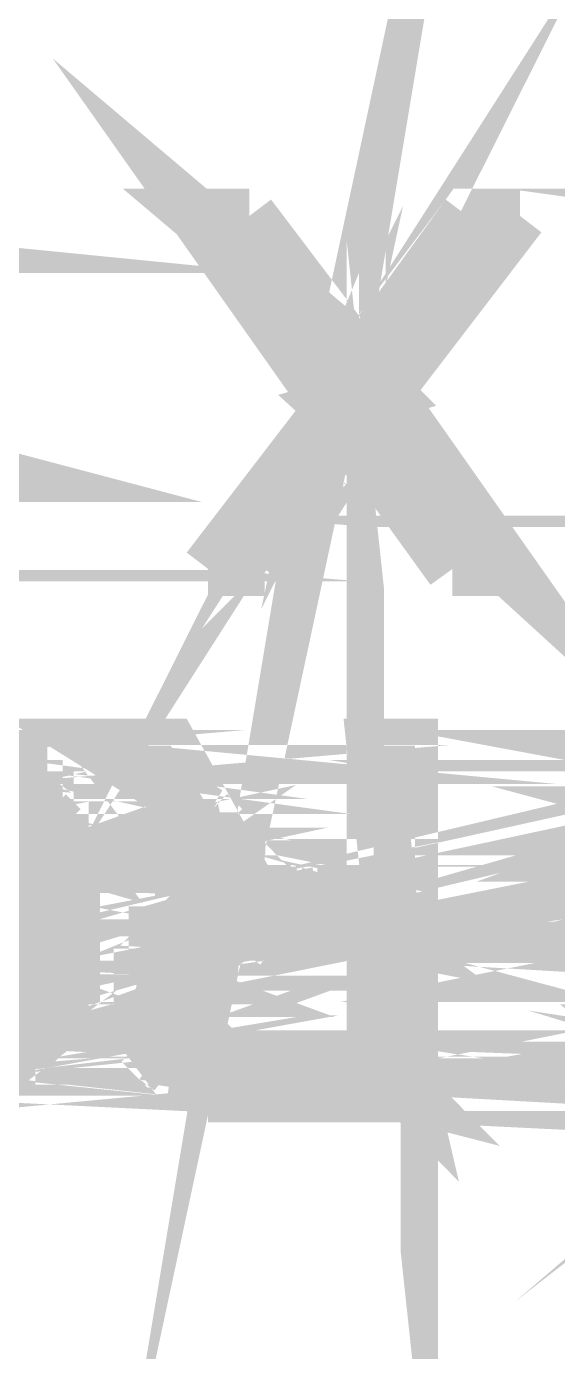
# Model space of a CAD drawing. Header units: inches. Extents: x -524 to 1067, y -71 to 1110.
# Drawn here: x 517.52 to 526.62, y 156.82 to 179.52 of the extents above; entities that cross this region are included whole.
import ezdxf

# ---------------------------------------------------------------- set-up
doc = ezdxf.new("R2010")
doc.units = ezdxf.units.IN
doc.header["$MEASUREMENT"] = 0
doc.layers.add('H', color=7, linetype='Continuous')
doc.layers.add('P', color=7, linetype='Continuous')

msp = doc.modelspace()

# ---------------------------------------------------------------- hatches: boundary and pattern name
at = {"layer": 'H', "linetype": 'Continuous'}
for points in [[(523.0174839812212, 174.1514326955577), (523.0174839812212, 173.892294205516), (522.7583454911794, 172.990784247202), (520.4406984323559, 176.2099412643395), (521.4079054726526, 176.2099412643395), (523.0174839812212, 174.1514326955577)], [(523.7255525314761, 173.1842256552613), (523.2109253892806, 173.6988527974566), (523.2109253892806, 173.6988527974566), (523.4700638793222, 174.0200385315929), (523.4700638793222, 174.1514326955577), (525.0759925500031, 176.2099412643395), (526.0431995902995, 176.2099412643395), (523.2109253892806, 173.6988527974566), (523.2109253892806, 173.6988527974566), (526.0431995902995, 176.2099412643395), (523.7255525314761, 173.1842256552613), (523.7255525314761, 173.1842256552613)], [(523.2109253892806, 173.6988527974566), (523.4700638793222, 173.892294205516), (523.4700638793222, 174.0200385315929), (523.2109253892806, 173.6988527974566)], [(522.7583454911794, 172.990784247202), (523.0174839812212, 173.892294205516), (523.2109253892806, 173.892294205516), (523.2109253892806, 173.6988527974566), (522.7583454911794, 172.990784247202)], [(522.7583454911794, 172.990784247202), (523.2109253892806, 173.6988527974566), (523.7255525314761, 173.1842256552613), (525.7877109381457, 170.158510046183), (522.7583454911794, 172.990784247202)], [(522.7583454911794, 171.8337856367342), (521.6013468807118, 170.158510046183), (520.6998369223975, 170.158510046183), (522.7583454911794, 172.990784247202), (523.2109253892806, 172.4761571050065), (523.0174839812212, 172.1549713708703), (523.2109253892806, 172.4761571050065), (522.7583454911794, 172.0235772069055), (522.7583454911794, 172.0235772069055), (523.0174839812212, 172.2827156969472), (522.9517868992389, 172.0235772069055), (522.7583454911794, 172.0235772069055), (522.7583454911794, 172.0235772069055), (522.7583454911794, 171.8337856367342)], [(525.7877109381457, 170.158510046183), (523.2109253892806, 172.4761571050065), (522.7583454911794, 172.990784247202), (525.7877109381457, 170.158510046183)], [(525.7877109381457, 170.158510046183), (523.4700638793222, 172.2827156969472), (523.2109253892806, 172.2827156969472), (523.2109253892806, 172.4761571050065), (525.7877109381457, 170.158510046183)], [(525.7877109381457, 170.158510046183), (523.4700638793222, 172.0235772069055), (523.4700638793222, 172.2827156969472), (525.7877109381457, 170.158510046183)], [(524.8862009798318, 170.158510046183), (523.7255525314761, 171.8337856367342), (523.4700638793222, 172.0235772069055), (525.7877109381457, 170.158510046183), (524.8862009798318, 170.158510046183)], [(520.6998369223975, 166.0378430707313), (520.893278330457, 165.7823544185776), (519.991768372143, 165.5232159285359), (518.834769761675, 167.1984915190871), (519.991768372143, 167.1984915190871), (520.6998369223975, 166.0378430707313)], [(524.1781324295769, 161.1470603009306), (523.4700638793222, 163.9136374199671), (523.4700638793222, 167.1984915190871), (524.1781324295769, 161.1470603009306)], [(524.1781324295769, 161.1470603009306), (523.4700638793222, 167.1984915190871), (524.1781324295769, 167.1984915190871), (524.1781324295769, 161.1470603009306)], [(516.9660527630647, 166.0378430707313), (516.5791699469462, 166.4247258868499), (516.2579842128098, 166.4904229688324), (516.5171227028516, 166.4904229688324), (517.6741213133196, 166.2312844787906), (517.9332598033611, 166.2312844787906), (517.9332598033611, 166.0378430707313), (516.9660527630647, 166.0378430707313)], [(517.6741213133196, 166.2312844787906), (516.2579842128098, 166.4904229688324), (517.6741213133196, 166.4904229688324), (517.6741213133196, 166.2312844787906)], [(517.2251912531062, 165.7823544185776), (516.9660527630647, 166.0378430707313), (517.9332598033611, 166.0378430707313), (517.2251912531062, 165.7823544185776)], [(517.2251912531062, 165.7823544185776), (517.9332598033611, 166.0378430707313), (518.1230513735325, 165.7823544185776), (517.2251912531062, 165.7823544185776)], [(518.382189863574, 165.3297745204766), (517.4149828232776, 165.5232159285359), (517.2251912531062, 165.5232159285359), (517.2251912531062, 165.7823544185776), (518.1230513735325, 165.7823544185776), (518.1230513735325, 165.5232159285359), (518.382189863574, 165.3297745204766)], [(519.991768372143, 165.5232159285359), (520.893278330457, 165.7823544185776), (520.893278330457, 165.5232159285359), (519.991768372143, 165.5232159285359)], [(517.4149828232776, 165.0706360304349), (517.4149828232776, 165.5232159285359), (518.382189863574, 165.3297745204766), (518.382189863574, 164.8808444602635), (517.6741213133196, 164.6217059702219), (517.6741213133196, 164.8808444602635), (517.4149828232776, 165.0706360304349)], [(519.991768372143, 165.3297745204766), (519.991768372143, 165.5232159285359), (521.1524168204987, 165.5232159285359), (521.1524168204987, 165.3297745204766), (520.2509068621848, 165.0706360304349), (520.2509068621848, 165.3297745204766), (519.991768372143, 165.3297745204766)], [(521.4079054726526, 164.8808444602635), (520.2509068621848, 165.0706360304349), (521.1524168204987, 165.3297745204766), (521.4079054726526, 165.0706360304349), (521.4079054726526, 164.8808444602635)], [(520.6998369223975, 164.6217059702219), (520.6998369223975, 164.8808444602635), (520.4406984323559, 164.8808444602635), (520.4406984323559, 165.0085887863405), (520.2509068621848, 165.0706360304349), (520.4406984323559, 165.0706360304349), (521.4079054726526, 164.8808444602635), (521.6013468807118, 164.8808444602635), (521.6013468807118, 164.6217059702219), (520.6998369223975, 164.6217059702219)], [(517.6741213133196, 163.4647073597541), (517.6741213133196, 164.6217059702219), (518.382189863574, 164.8808444602635), (518.382189863574, 163.012127461653), (518.1230513735325, 163.012127461653), (518.1230513735325, 162.56319740144), (517.9332598033611, 162.3040589113983), (517.2251912531062, 162.56319740144), (517.2251912531062, 162.7529889716114), (517.4149828232776, 162.7529889716114), (517.4149828232776, 163.4647073597541), (517.6741213133196, 163.4647073597541)], [(521.1524168204987, 164.3625674801801), (520.893278330457, 164.6217059702219), (522.0502769409247, 164.6217059702219), (521.1524168204987, 164.3625674801801)], [(521.1524168204987, 164.3625674801801), (522.0502769409247, 164.6217059702219), (522.5685539210083, 164.6217059702219), (521.1524168204987, 164.3625674801801)], [(523.4700638793222, 163.9136374199671), (521.1524168204987, 164.3625674801801), (522.5685539210083, 164.6217059702219), (523.4700638793222, 163.9136374199671)], [(523.4700638793222, 163.9136374199671), (522.5685539210083, 164.6217059702219), (523.4700638793222, 164.6217059702219), (523.4700638793222, 163.9136374199671)], [(519.991768372143, 163.9136374199671), (519.991768372143, 164.1727759100088), (520.2509068621848, 164.1727759100088), (523.4700638793222, 163.9136374199671), (519.991768372143, 163.9136374199671)], [(523.4700638793222, 163.9136374199671), (520.2509068621848, 164.1727759100088), (520.4406984323559, 164.3625674801801), (523.4700638793222, 163.9136374199671)], [(523.4700638793222, 163.9136374199671), (520.4406984323559, 164.3625674801801), (520.893278330457, 164.3625674801801), (523.4700638793222, 163.9136374199671)], [(523.4700638793222, 163.9136374199671), (520.893278330457, 164.3625674801801), (521.1524168204987, 164.3625674801801), (523.4700638793222, 163.9136374199671)], [(519.5428383119299, 163.2712659516948), (519.5428383119299, 163.7201960119078), (520.6998369223975, 163.7201960119078), (520.6998369223975, 163.4647073597541), (520.4406984323559, 163.4647073597541), (519.5428383119299, 163.2712659516948)], [(519.7326298821013, 163.7201960119078), (521.3422083906701, 163.9136374199671), (521.6013468807118, 163.9136374199671), (521.3422083906701, 163.9136374199671), (521.1524168204987, 163.7201960119078), (519.7326298821013, 163.7201960119078)], [(519.7326298821013, 163.7201960119078), (519.7326298821013, 163.9136374199671), (521.6013468807118, 163.9136374199671), (519.7326298821013, 163.7201960119078)], [(524.1781324295769, 161.1470603009306), (523.4700638793222, 161.8551288511853), (523.4700638793222, 163.9136374199671), (524.1781324295769, 161.1470603009306)], [(519.5428383119299, 162.3040589113983), (519.5428383119299, 163.2712659516948), (520.4406984323559, 163.4647073597541), (520.2509068621848, 163.2712659516948), (520.2509068621848, 162.56319740144), (519.5428383119299, 162.3040589113983)], [(516.7726113550054, 162.110617503339), (517.2251912531062, 162.56319740144), (517.9332598033611, 162.3040589113983), (517.6741213133196, 162.110617503339), (516.7726113550054, 162.110617503339)], [(519.5428383119299, 162.3040589113983), (520.2509068621848, 162.56319740144), (520.4406984323559, 162.3040589113983), (519.5428383119299, 162.3040589113983)], [(516.2579842128098, 161.8551288511853), (517.6741213133196, 162.110617503339), (517.6741213133196, 161.8551288511853), (516.2579842128098, 161.8551288511853)], [(516.2579842128098, 161.8551288511853), (516.5171227028516, 162.110617503339), (517.6741213133196, 162.110617503339), (516.2579842128098, 161.8551288511853)], [(519.7326298821013, 161.8551288511853), (519.5428383119299, 162.110617503339), (519.5428383119299, 162.3040589113983), (520.4406984323559, 162.3040589113983), (520.4406984323559, 162.110617503339), (520.6998369223975, 162.110617503339), (519.7326298821013, 161.8551288511853)], [(519.7326298821013, 161.8551288511853), (520.6998369223975, 162.110617503339), (520.893278330457, 161.8551288511853), (519.7326298821013, 161.8551288511853)], [(524.1781324295769, 161.1470603009306), (519.991768372143, 161.5959903611436), (519.7326298821013, 161.8551288511853), (521.6013468807118, 161.8551288511853), (524.1781324295769, 161.1470603009306)], [(524.1781324295769, 161.1470603009306), (521.6013468807118, 161.8551288511853), (523.4700638793222, 161.8551288511853), (524.1781324295769, 161.1470603009306)], [(524.1781324295769, 161.1470603009306), (520.2509068621848, 161.4025489530843), (519.991768372143, 161.5959903611436), (524.1781324295769, 161.1470603009306)], [(524.1781324295769, 161.1470603009306), (520.2509068621848, 161.4025489530843), (520.4406984323559, 161.4025489530843), (524.1781324295769, 161.1470603009306)], [(520.6998369223975, 161.1470603009306), (520.6998369223975, 161.3368518711018), (520.4406984323559, 161.4025489530843), (520.6998369223975, 161.4025489530843), (524.1781324295769, 161.1470603009306), (520.6998369223975, 161.1470603009306)]]:
    msp.add_hatch(color=256, dxfattribs=at).paths.add_polyline_path(points)

# ---------------------------------------------------------------- linework, layer by layer
at = {"layer": 'P', "const_width": 0.927058823529412}
for points in [[(522.9517868992389, 173.892294205516), (522.7583454911794, 172.990784247202), (522.9517868992389, 174.1514326955577)], [(542.4601704101235, 171.1257170864794), (541.2995219617676, 170.2242071281653), (542.6536118181828, 171.3812057386332)], [(523.2109253892806, 173.6988527974567), (522.7583454911794, 172.990784247202), (523.2109253892806, 173.892294205516), (523.2109253892806, 173.6988527974567)], [(503.5091004703365, 175.5675697960671), (504.4106104286507, 175.3084313060255), (503.2536118181827, 175.5675697960671), (503.5091004703365, 175.5675697960671)], [(522.7583454911794, 172.990784247202), (522.9517868992389, 174.1514326955577), (520.4406984323559, 176.2756383463219), (522.7583454911794, 172.990784247202)], [(502.8010319200816, 172.7973428391427), (501.6440333096141, 172.990784247202), (503.0601704101234, 172.7973428391427)], [(510.0131115865941, 176.2756383463219), (511.8818285852046, 176.0164998562802), (510.0131115865941, 176.0164998562802), (510.0131115865941, 176.2756383463219)], [(522.9517868992389, 174.1514326955577), (520.4406984323559, 176.2756383463219), (521.3422083906701, 176.2756383463219)], [(521.3422083906701, 176.2756383463219), (522.9517868992389, 174.1514326955577)], [(525.977502508317, 176.2756383463219), (523.2109253892806, 173.6988527974567), (523.6598554494935, 173.2499227372436)], [(525.977502508317, 176.2756383463219), (523.2109253892806, 173.6988527974567)], [(523.2109253892806, 173.6988527974567), (525.0759925500031, 176.2756383463219), (525.977502508317, 176.2756383463219)], [(523.2109253892806, 173.6988527974567), (525.0759925500031, 176.2756383463219)], [(525.0759925500031, 176.2756383463219), (523.4700638793222, 173.892294205516), (523.2109253892806, 173.6988527974567)], [(525.0759925500031, 176.2756383463219), (523.4700638793222, 173.892294205516)], [(523.4700638793222, 173.892294205516), (523.4700638793222, 174.1514326955577), (525.0759925500031, 176.2756383463219)], [(523.6598554494935, 173.2499227372436), (525.977502508317, 176.2756383463219)], [(534.3465807852972, 176.2756383463219), (532.4815136245747, 176.2756383463219), (534.3465807852972, 176.0164998562802), (534.3465807852972, 176.2756383463219)], [(509.7539730965523, 176.0164998562802), (512.3307586454177, 175.7610112041265), (509.5641815263812, 175.7610112041265)], [(521.6013468807118, 170.2242071281653), (522.7583454911794, 172.990784247202), (520.6341398404152, 170.2242071281653)], [(522.7583454911794, 171.8337856367342), (523.2109253892806, 172.5418541869889), (522.7583454911794, 172.089274288888), (522.7583454911794, 171.8337856367342)], [(523.4700638793222, 164.6874030522042), (523.4700638793222, 167.1984915190871), (524.1124353475946, 161.2091075450251)], [(540.5914534115132, 167.1984915190871), (543.1682389603784, 166.4904229688324), (540.8505919015549, 167.1984915190871), (540.5914534115132, 167.1984915190871)], [(521.6013468807118, 170.2242071281653), (522.7583454911794, 172.990784247202), (522.7583454911794, 171.8337856367342)], [(522.9517868992389, 174.1514326955577), (522.9517868992389, 173.892294205516)], [(523.4700638793222, 173.892294205516), (523.4700638793222, 174.1514326955577), (523.4700638793222, 173.892294205516)], [(523.4700638793222, 174.1514326955577), (523.4700638793222, 174.1514326955577), (523.4700638793222, 174.1514326955577)], [(523.2109253892806, 173.6988527974567), (523.6598554494935, 173.2499227372436), (522.7583454911794, 172.990784247202), (523.2109253892806, 173.6988527974567)], [(522.7583454911794, 172.990784247202), (523.2109253892806, 173.892294205516), (522.9517868992389, 173.892294205516), (522.7583454911794, 172.990784247202)], [(523.6598554494935, 173.2499227372436), (522.7583454911794, 172.990784247202), (525.7877109381457, 170.2242071281653), (523.6598554494935, 173.2499227372436)], [(522.7583454911794, 172.990784247202), (523.2109253892806, 172.5418541869889)], [(525.7877109381457, 170.2242071281653), (522.7583454911794, 172.990784247202)], [(522.7583454911794, 172.990784247202), (522.7583454911794, 171.8337856367342)], [(522.7583454911794, 171.8337856367342), (523.2109253892806, 172.5418541869889), (522.7583454911794, 172.990784247202)], [(522.7583454911794, 172.089274288888), (522.9517868992389, 172.2827156969472), (522.9517868992389, 172.089274288888)], [(523.2109253892806, 172.5418541869889), (522.7583454911794, 172.089274288888)], [(522.9517868992389, 172.2827156969472), (523.2109253892806, 172.5418541869889)], [(525.7877109381457, 170.2242071281653), (523.2109253892806, 172.2827156969472), (523.2109253892806, 172.5418541869889)], [(523.2109253892806, 172.5418541869889), (525.7877109381457, 170.2242071281653)], [(523.2109253892806, 172.5418541869889), (525.7877109381457, 170.2242071281653)], [(523.2109253892806, 172.5418541869889), (525.7877109381457, 170.2242071281653), (523.2109253892806, 172.5418541869889)], [(523.2109253892806, 172.5418541869889), (523.2109253892806, 172.5418541869889)], [(515.805404314709, 171.8337856367342), (516.9660527630647, 171.8337856367342), (515.9988457227682, 172.089274288888), (515.805404314709, 171.8337856367342)], [(522.7583454911794, 172.089274288888), (522.9517868992389, 172.2827156969472)], [(522.9517868992389, 172.089274288888), (522.7583454911794, 172.089274288888)], [(522.9517868992389, 172.2827156969472), (522.9517868992389, 172.2827156969472), (522.9517868992389, 172.2827156969472)], [(525.7877109381457, 170.2242071281653), (523.2109253892806, 172.2827156969472)], [(523.2109253892806, 172.2827156969472), (523.4700638793222, 172.2827156969472)], [(523.4700638793222, 172.2827156969472), (525.7877109381457, 170.2242071281653), (523.4700638793222, 172.2827156969472)], [(523.4700638793222, 172.2827156969472), (525.7877109381457, 170.2242071281653)], [(523.4700638793222, 172.089274288888), (523.6598554494935, 171.8337856367342)], [(525.7877109381457, 170.2242071281653), (523.4700638793222, 172.089274288888)], [(523.4700638793222, 172.089274288888), (525.7877109381457, 170.2242071281653), (523.4700638793222, 172.089274288888), (523.4700638793222, 172.089274288888)], [(522.7583454911794, 171.8337856367342), (521.6013468807118, 170.2242071281653)], [(523.6598554494935, 171.8337856367342), (525.7877109381457, 170.2242071281653)], [(523.6598554494935, 171.8337856367342), (525.7877109381457, 170.2242071281653)], [(524.8205038978492, 170.2242071281653), (523.6598554494935, 171.8337856367342)], [(512.3307586454177, 170.6731371883785), (509.7539730965523, 170.6731371883785), (512.071620155376, 170.4796957803192), (512.3307586454177, 170.6731371883785)], [(509.7539730965523, 170.6731371883785), (512.071620155376, 170.4796957803192), (510.0131115865941, 170.4796957803192), (509.7539730965523, 170.6731371883785)], [(534.7991606833982, 170.6731371883785), (532.222375134533, 170.6731371883785), (534.5400221933564, 170.4796957803192), (534.7991606833982, 170.6731371883785)], [(532.222375134533, 170.6731371883785), (534.5400221933564, 170.4796957803192), (532.4815136245747, 170.4796957803192), (532.222375134533, 170.6731371883785)], [(520.6341398404152, 170.2242071281653), (521.6013468807118, 170.2242071281653)], [(525.7877109381457, 170.2242071281653), (524.8205038978492, 170.2242071281653)], [(508.1443945879837, 167.1984915190871), (510.2065529946533, 167.0050501110279), (507.8889059358298, 167.0050501110279), (508.1443945879837, 167.1984915190871)], [(514.6484057042412, 167.1984915190871), (516.7069142730231, 167.0050501110279), (514.3892672141997, 167.0050501110279), (514.6484057042412, 167.1984915190871)], [(514.6484057042412, 167.1984915190871), (516.7069142730231, 167.0050501110279), (516.451425620869, 167.1984915190871)], [(520.6341398404152, 166.0378430707314), (518.7690726796927, 167.1984915190871), (519.991768372143, 167.1984915190871), (520.6341398404152, 166.0378430707314)], [(520.6341398404152, 166.0378430707314), (518.7690726796927, 167.1984915190871)], [(518.7690726796927, 167.1984915190871), (519.991768372143, 165.5889130105183)], [(524.1124353475946, 161.2091075450251), (523.4700638793222, 167.1984915190871), (524.1124353475946, 167.1984915190871), (524.1124353475946, 161.2091075450251)], [(507.6954645277704, 167.0050501110279), (510.4620416468072, 167.0050501110279), (507.6954645277704, 167.0050501110279), (510.4620416468072, 167.0050501110279), (507.4363260377288, 166.7459116209862), (507.6954645277704, 167.0050501110279)], [(516.9660527630647, 167.0050501110279), (513.9403371539863, 166.7459116209862), (517.1594941711239, 166.7459116209862)], [(517.1594941711239, 166.7459116209862), (516.9660527630647, 167.0050501110279)], [(531.7734450743199, 166.4904229688324), (529.0032181173954, 167.0050501110279), (529.2623566074369, 167.0050501110279)], [(517.4149828232776, 166.7459116209862), (515.5499156625553, 166.7459116209862), (517.4149828232776, 166.4904229688324), (517.4149828232776, 166.7459116209862)], [(513.6811986639445, 166.7459116209862), (517.4149828232776, 166.7459116209862)], [(517.1594941711239, 166.7459116209862), (513.6811986639445, 166.7459116209862)], [(513.6811986639445, 166.7459116209862), (517.1594941711239, 166.7459116209862)], [(517.4149828232776, 166.7459116209862), (513.6811986639445, 166.7459116209862)], [(513.6811986639445, 166.7459116209862), (513.6811986639445, 166.7459116209862), (517.4149828232776, 166.7459116209862)], [(517.1594941711239, 166.7459116209862), (513.6811986639445, 166.7459116209862)], [(513.9403371539863, 166.7459116209862), (517.1594941711239, 166.7459116209862)], [(515.5499156625553, 166.7459116209862), (515.805404314709, 166.4904229688324), (517.4149828232776, 166.4904229688324)], [(517.4149828232776, 166.4904229688324), (515.5499156625553, 166.7459116209862)], [(517.4149828232776, 166.7459116209862), (515.5499156625553, 166.7459116209862)], [(517.6741213133196, 166.4904229688324), (516.2579842128098, 166.4904229688324), (517.6741213133196, 166.2969815607731), (517.6741213133196, 166.4904229688324)], [(513.4877572558853, 166.4904229688324), (514.3892672141997, 166.2969815607731), (513.2322686037317, 166.2969815607731), (513.4877572558853, 166.4904229688324)], [(515.805404314709, 166.4904229688324), (517.4149828232776, 166.4904229688324)], [(517.4149828232776, 166.4904229688324), (515.805404314709, 166.4904229688324)], [(515.805404314709, 166.4904229688324), (517.4149828232776, 166.4904229688324)], [(517.4149828232776, 166.4904229688324), (515.9988457227682, 166.4904229688324), (515.805404314709, 166.4904229688324)], [(515.9988457227682, 166.4904229688324), (517.6741213133196, 166.4904229688324)], [(517.6741213133196, 166.4904229688324), (515.9988457227682, 166.4904229688324)], [(517.4149828232776, 166.4904229688324), (515.9988457227682, 166.4904229688324)], [(515.9988457227682, 166.4904229688324), (517.6741213133196, 166.4904229688324)], [(517.6741213133196, 166.2969815607731), (516.451425620869, 166.4904229688324), (516.2579842128098, 166.4904229688324)], [(516.2579842128098, 166.4904229688324), (517.6741213133196, 166.2969815607731)], [(516.2579842128098, 166.4904229688324), (517.6741213133196, 166.4904229688324)], [(517.6741213133196, 166.4904229688324), (516.2579842128098, 166.4904229688324)], [(517.6741213133196, 166.2969815607731), (516.451425620869, 166.4904229688324)], [(517.6741213133196, 166.4904229688324), (517.4149828232776, 166.4904229688324)], [(529.7112866676503, 166.4904229688324), (528.2951495671405, 166.4904229688324), (529.4557980154962, 166.2969815607731)], [(528.2951495671405, 166.4904229688324), (529.4557980154962, 166.2969815607731), (528.0396609149868, 166.2969815607731)], [(513.2322686037317, 166.2969815607731), (514.3892672141997, 166.2969815607731), (513.2322686037317, 166.0378430707314)], [(516.9660527630647, 166.0378430707314), (517.8675627213788, 166.0378430707314), (516.7069142730231, 166.2969815607731)], [(517.8675627213788, 166.0378430707314), (516.7069142730231, 166.2969815607731)], [(516.7069142730231, 166.2969815607731), (517.8675627213788, 166.2969815607731), (517.8675627213788, 166.0378430707314)], [(516.7069142730231, 166.2969815607731), (517.8675627213788, 166.2969815607731)], [(517.8675627213788, 166.2969815607731), (516.7069142730231, 166.2969815607731)], [(517.8675627213788, 166.2969815607731), (516.7069142730231, 166.2969815607731), (517.6741213133196, 166.2969815607731), (517.8675627213788, 166.2969815607731)], [(516.7069142730231, 166.2969815607731), (517.6741213133196, 166.2969815607731)], [(528.0396609149868, 166.2969815607731), (529.0032181173954, 166.0378430707314), (528.0396609149868, 166.0378430707314), (528.0396609149868, 166.2969815607731)], [(518.1230513735325, 165.7823544185776), (517.1594941711239, 165.7823544185776), (517.8675627213788, 166.0378430707314)], [(516.9660527630647, 166.0378430707314), (517.8675627213788, 166.0378430707314)], [(517.8675627213788, 166.0378430707314), (516.9660527630647, 166.0378430707314)], [(516.9660527630647, 166.0378430707314), (517.8675627213788, 166.0378430707314)], [(517.1594941711239, 165.7823544185776), (516.9660527630647, 166.0378430707314)], [(516.9660527630647, 166.0378430707314), (517.8675627213788, 166.0378430707314)], [(517.8675627213788, 166.0378430707314), (516.9660527630647, 166.0378430707314)], [(516.9660527630647, 166.0378430707314), (517.8675627213788, 166.0378430707314)], [(517.8675627213788, 166.0378430707314), (517.8675627213788, 166.0378430707314), (516.9660527630647, 166.0378430707314)], [(517.8675627213788, 166.0378430707314), (517.1594941711239, 165.7823544185776)], [(517.8675627213788, 166.0378430707314), (518.1230513735325, 165.7823544185776)], [(520.893278330457, 165.7823544185776), (519.991768372143, 165.5889130105183), (520.6341398404152, 166.0378430707314)], [(519.991768372143, 165.5889130105183), (520.6341398404152, 166.0378430707314)], [(520.6341398404152, 166.0378430707314), (520.893278330457, 165.7823544185776)], [(529.0032181173954, 166.0378430707314), (527.8462195069276, 165.7823544185776), (528.7477294652417, 165.7823544185776), (529.0032181173954, 166.0378430707314)], [(512.9731301136899, 165.7823544185776), (513.9403371539863, 165.7823544185776), (512.9731301136899, 165.7823544185776), (513.9403371539863, 165.7823544185776), (512.9731301136899, 165.5889130105183), (512.9731301136899, 165.7823544185776)], [(518.1230513735325, 165.7823544185776), (517.1594941711239, 165.7823544185776), (518.1230513735325, 165.7823544185776), (517.1594941711239, 165.7823544185776), (518.1230513735325, 165.5889130105183), (518.1230513735325, 165.7823544185776)], [(517.1594941711239, 165.7823544185776), (518.1230513735325, 165.5889130105183), (517.1594941711239, 165.5889130105183), (517.1594941711239, 165.7823544185776)], [(518.1230513735325, 165.7823544185776), (517.1594941711239, 165.7823544185776), (517.1594941711239, 165.7823544185776), (518.1230513735325, 165.7823544185776)], [(520.893278330457, 165.7823544185776), (519.991768372143, 165.5889130105183), (520.893278330457, 165.7823544185776)], [(528.7477294652417, 165.7823544185776), (527.8462195069276, 165.5889130105183), (528.5542880571822, 165.5889130105183), (528.7477294652417, 165.7823544185776)], [(518.1230513735325, 165.5889130105183), (517.1594941711239, 165.5889130105183)], [(517.1594941711239, 165.5889130105183), (518.1230513735325, 165.5889130105183)], [(517.1594941711239, 165.5889130105183), (518.1230513735325, 165.5889130105183), (517.4149828232776, 165.5889130105183), (517.1594941711239, 165.5889130105183)], [(517.4149828232776, 165.5889130105183), (518.3164927815917, 165.3297745204766), (518.1230513735325, 165.5889130105183)], [(517.4149828232776, 165.5889130105183), (518.3164927815917, 165.3297745204766), (517.4149828232776, 165.5889130105183)], [(518.1230513735325, 165.5889130105183), (517.4149828232776, 165.5889130105183)], [(518.1230513735325, 165.5889130105183), (518.1230513735325, 165.5889130105183)], [(519.991768372143, 165.5889130105183), (521.1524168204987, 165.5889130105183)], [(521.1524168204987, 165.5889130105183), (519.991768372143, 165.5889130105183)], [(519.991768372143, 165.5889130105183), (521.1524168204987, 165.5889130105183)], [(521.1524168204987, 165.5889130105183), (519.991768372143, 165.3297745204766), (519.991768372143, 165.5889130105183)], [(521.1524168204987, 165.5889130105183), (519.991768372143, 165.3297745204766)], [(520.893278330457, 165.5889130105183), (519.991768372143, 165.5889130105183)], [(519.991768372143, 165.5889130105183), (521.1524168204987, 165.5889130105183), (520.893278330457, 165.5889130105183)], [(521.1524168204987, 165.3297745204766), (521.1524168204987, 165.5889130105183)], [(528.5542880571822, 165.5889130105183), (527.8462195069276, 165.3297745204766), (528.5542880571822, 165.3297745204766), (528.5542880571822, 165.5889130105183)], [(528.5542880571822, 165.3297745204766), (527.587081016886, 165.1363331124174), (527.8462195069276, 165.3297745204766)], [(527.8462195069276, 165.5889130105183), (528.5542880571822, 165.5889130105183), (527.8462195069276, 165.3297745204766)], [(512.7796887056306, 165.3297745204766), (513.6811986639445, 165.1363331124174), (512.7796887056306, 165.1363331124174), (512.7796887056306, 165.3297745204766)], [(517.4149828232776, 165.3297745204766), (518.3164927815917, 165.3297745204766), (517.4149828232776, 165.1363331124174), (517.4149828232776, 165.3297745204766)], [(521.1524168204987, 165.3297745204766), (521.3422083906701, 165.1363331124174), (520.1852097802023, 165.1363331124174), (521.1524168204987, 165.3297745204766)], [(518.3164927815917, 165.3297745204766), (517.4149828232776, 165.1363331124174)], [(518.3164927815917, 165.1363331124174), (518.3164927815917, 165.3297745204766)], [(519.991768372143, 165.3297745204766), (521.1524168204987, 165.3297745204766)], [(519.991768372143, 165.3297745204766), (521.1524168204987, 165.3297745204766)], [(521.1524168204987, 165.3297745204766), (520.1852097802023, 165.3297745204766), (519.991768372143, 165.3297745204766)], [(521.1524168204987, 165.3297745204766), (520.1852097802023, 165.3297745204766), (521.1524168204987, 165.3297745204766), (521.1524168204987, 165.3297745204766), (520.1852097802023, 165.3297745204766)], [(521.1524168204987, 165.3297745204766), (520.1852097802023, 165.1363331124174), (520.1852097802023, 165.3297745204766)], [(520.4406984323559, 165.1363331124174), (520.1852097802023, 165.1363331124174), (521.3422083906701, 164.8808444602635)], [(521.3422083906701, 165.1363331124174), (520.1852097802023, 165.1363331124174), (521.3422083906701, 164.8808444602635)], [(517.4149828232776, 165.1363331124174), (518.3164927815917, 165.1363331124174)], [(517.4149828232776, 165.1363331124174), (518.3164927815917, 165.1363331124174)], [(518.3164927815917, 165.1363331124174), (517.4149828232776, 165.1363331124174), (517.4149828232776, 165.1363331124174), (518.3164927815917, 165.1363331124174)], [(517.4149828232776, 165.1363331124174), (518.3164927815917, 165.1363331124174)], [(517.4149828232776, 165.1363331124174), (518.3164927815917, 165.1363331124174)], [(517.6741213133196, 164.8808444602635), (517.4149828232776, 165.1363331124174)], [(518.3164927815917, 165.1363331124174), (517.6741213133196, 164.8808444602635)], [(518.3164927815917, 165.1363331124174), (517.6741213133196, 164.8808444602635)], [(518.3164927815917, 165.1363331124174), (518.3164927815917, 165.1363331124174)], [(518.3164927815917, 164.8808444602635), (518.3164927815917, 165.1363331124174)], [(520.4406984323559, 164.8808444602635), (521.3422083906701, 164.8808444602635), (520.4406984323559, 165.1363331124174)], [(520.4406984323559, 165.1363331124174), (520.4406984323559, 164.8808444602635)], [(521.3422083906701, 164.8808444602635), (520.4406984323559, 165.1363331124174)], [(521.3422083906701, 164.8808444602635), (521.3422083906701, 165.1363331124174)], [(518.3164927815917, 164.8808444602635), (517.6741213133196, 164.6874030522042), (518.3164927815917, 164.8808444602635)], [(517.6741213133196, 164.8808444602635), (518.3164927815917, 164.8808444602635)], [(517.6741213133196, 164.8808444602635), (518.3164927815917, 164.8808444602635)], [(518.3164927815917, 164.8808444602635), (517.6741213133196, 164.6874030522042)], [(517.6741213133196, 164.6874030522042), (517.6741213133196, 164.8808444602635)], [(521.6013468807118, 164.8808444602635), (520.4406984323559, 164.8808444602635)], [(520.4406984323559, 164.8808444602635), (520.6341398404152, 164.8808444602635)], [(521.6013468807118, 164.8808444602635), (520.4406984323559, 164.8808444602635)], [(520.4406984323559, 164.8808444602635), (521.3422083906701, 164.8808444602635), (521.6013468807118, 164.8808444602635)], [(521.6013468807118, 164.6874030522042), (520.6341398404152, 164.8808444602635), (520.6341398404152, 164.6874030522042)], [(521.6013468807118, 164.6874030522042), (520.6341398404152, 164.8808444602635)], [(520.6341398404152, 164.8808444602635), (521.6013468807118, 164.8808444602635)], [(520.6341398404152, 164.8808444602635), (521.6013468807118, 164.8808444602635)], [(521.6013468807118, 164.8808444602635), (521.6013468807118, 164.6874030522042)], [(528.5542880571822, 164.8808444602635), (527.587081016886, 164.6874030522042), (528.5542880571822, 164.6874030522042), (528.5542880571822, 164.8808444602635)], [(520.4406984323559, 164.4282645621627), (520.1852097802023, 164.1727759100088), (523.4700638793222, 163.9793345019496), (520.4406984323559, 164.4282645621627)], [(518.3164927815917, 164.6874030522042), (517.6741213133196, 164.6874030522042), (518.3164927815917, 164.4282645621627), (518.3164927815917, 164.6874030522042)], [(517.6741213133196, 164.6874030522042), (518.3164927815917, 164.4282645621627), (517.6741213133196, 164.4282645621627), (517.6741213133196, 164.6874030522042)], [(521.1524168204987, 164.4282645621627), (522.243718348984, 164.6874030522042), (522.0502769409247, 164.6874030522042), (521.1524168204987, 164.4282645621627)], [(522.5028568390258, 164.6874030522042), (521.1524168204987, 164.4282645621627), (523.4700638793222, 163.9793345019496), (522.5028568390258, 164.6874030522042)], [(520.893278330457, 164.6874030522042), (521.7947882887711, 164.6874030522042), (520.6341398404152, 164.6874030522042)], [(520.6341398404152, 164.6874030522042), (520.893278330457, 164.6874030522042)], [(521.7947882887711, 164.6874030522042), (520.6341398404152, 164.6874030522042)], [(520.6341398404152, 164.6874030522042), (521.6013468807118, 164.6874030522042)], [(520.6341398404152, 164.6874030522042), (521.6013468807118, 164.6874030522042)], [(521.6013468807118, 164.6874030522042), (520.6341398404152, 164.6874030522042), (520.6341398404152, 164.6874030522042), (521.6013468807118, 164.6874030522042)], [(520.6341398404152, 164.6874030522042), (521.6013468807118, 164.6874030522042)], [(520.6341398404152, 164.6874030522042), (521.6013468807118, 164.6874030522042)], [(522.0502769409247, 164.6874030522042), (520.893278330457, 164.6874030522042)], [(520.893278330457, 164.6874030522042), (522.0502769409247, 164.6874030522042)], [(522.0502769409247, 164.6874030522042), (520.893278330457, 164.6874030522042)], [(520.893278330457, 164.6874030522042), (522.0502769409247, 164.6874030522042)], [(520.893278330457, 164.6874030522042), (522.0502769409247, 164.6874030522042)], [(522.0502769409247, 164.6874030522042), (521.1524168204987, 164.4282645621627), (520.893278330457, 164.6874030522042)], [(522.0502769409247, 164.6874030522042), (520.893278330457, 164.6874030522042), (521.7947882887711, 164.6874030522042)], [(522.5028568390258, 164.6874030522042), (521.1524168204987, 164.4282645621627)], [(521.1524168204987, 164.4282645621627), (522.243718348984, 164.6874030522042)], [(521.6013468807118, 164.6874030522042), (521.7947882887711, 164.6874030522042)], [(521.6013468807118, 164.6874030522042), (521.6013468807118, 164.6874030522042)], [(521.7947882887711, 164.6874030522042), (522.0502769409247, 164.6874030522042)], [(522.0502769409247, 164.6874030522042), (522.0502769409247, 164.6874030522042)], [(522.243718348984, 164.6874030522042), (522.5028568390258, 164.6874030522042)], [(522.5028568390258, 164.6874030522042), (523.4700638793222, 164.6874030522042), (522.5028568390258, 164.6874030522042), (522.5028568390258, 164.6874030522042), (523.4700638793222, 164.6874030522042)], [(522.5028568390258, 164.6874030522042), (523.4700638793222, 163.9793345019496), (523.4700638793222, 164.6874030522042)], [(524.1124353475946, 161.2091075450251), (523.4700638793222, 164.6874030522042)], [(523.4700638793222, 164.6874030522042), (523.4700638793222, 163.9793345019496)], [(524.1124353475946, 161.2091075450251), (523.4700638793222, 164.6874030522042)], [(518.3164927815917, 164.4282645621627), (517.6741213133196, 164.4282645621627), (518.3164927815917, 164.4282645621627), (518.3164927815917, 164.4282645621627), (517.6741213133196, 164.4282645621627), (518.3164927815917, 164.4282645621627)], [(517.6741213133196, 164.4282645621627), (517.6741213133196, 164.4282645621627), (518.3164927815917, 164.4282645621627)], [(517.6741213133196, 164.4282645621627), (518.3164927815917, 164.1727759100088), (518.3164927815917, 164.4282645621627)], [(517.6741213133196, 164.4282645621627), (518.3164927815917, 164.1727759100088)], [(518.3164927815917, 164.1727759100088), (517.6741213133196, 164.1727759100088), (517.6741213133196, 164.4282645621627)], [(520.4406984323559, 164.4282645621627), (523.4700638793222, 163.9793345019496), (520.6341398404152, 164.4282645621627), (520.4406984323559, 164.4282645621627)], [(523.4700638793222, 163.9793345019496), (520.6341398404152, 164.4282645621627)], [(520.6341398404152, 164.4282645621627), (520.893278330457, 164.4282645621627), (523.4700638793222, 163.9793345019496)], [(520.893278330457, 164.4282645621627), (523.4700638793222, 163.9793345019496), (520.893278330457, 164.4282645621627)], [(520.893278330457, 164.4282645621627), (520.893278330457, 164.4282645621627)], [(521.1524168204987, 164.4282645621627), (523.4700638793222, 163.9793345019496), (521.1524168204987, 164.4282645621627)], [(518.3164927815917, 164.1727759100088), (517.6741213133196, 163.9793345019496), (518.3164927815917, 163.9793345019496)], [(518.3164927815917, 164.1727759100088), (517.6741213133196, 164.1727759100088)], [(517.6741213133196, 164.1727759100088), (518.3164927815917, 164.1727759100088), (518.3164927815917, 164.1727759100088), (517.6741213133196, 164.1727759100088)], [(518.3164927815917, 164.1727759100088), (517.6741213133196, 163.9793345019496)], [(517.6741213133196, 163.9793345019496), (517.6741213133196, 164.1727759100088)], [(518.3164927815917, 163.9793345019496), (518.3164927815917, 164.1727759100088)], [(523.4700638793222, 163.9793345019496), (519.991768372143, 164.1727759100088)], [(519.991768372143, 164.1727759100088), (519.991768372143, 163.9793345019496)], [(523.4700638793222, 163.9793345019496), (519.991768372143, 164.1727759100088)], [(519.991768372143, 164.1727759100088), (520.1852097802023, 164.1727759100088)], [(520.1852097802023, 164.1727759100088), (523.4700638793222, 163.9793345019496)], [(520.1852097802023, 164.1727759100088), (523.4700638793222, 163.9793345019496), (520.1852097802023, 164.1727759100088), (520.1852097802023, 164.1727759100088)], [(528.2951495671405, 164.1727759100088), (527.587081016886, 163.9793345019496), (528.2951495671405, 163.9793345019496)], [(519.7326298821013, 163.7201960119079), (521.3422083906701, 163.9793345019496), (521.6013468807118, 163.9793345019496), (519.7326298821013, 163.7201960119079)], [(519.7326298821013, 163.9793345019496), (521.6013468807118, 163.9793345019496), (519.7326298821013, 163.7201960119079), (519.7326298821013, 163.9793345019496)], [(517.6741213133196, 163.9793345019496), (518.3164927815917, 163.9793345019496), (517.6741213133196, 163.7201960119079)], [(517.6741213133196, 163.7201960119079), (517.6741213133196, 163.9793345019496)], [(518.3164927815917, 163.9793345019496), (517.6741213133196, 163.7201960119079)], [(518.3164927815917, 163.7201960119079), (518.3164927815917, 163.9793345019496)], [(519.7326298821013, 163.7201960119079), (521.3422083906701, 163.9793345019496)], [(523.4700638793222, 163.9793345019496), (521.6013468807118, 163.9793345019496), (519.7326298821013, 163.9793345019496)], [(519.7326298821013, 163.9793345019496), (523.4700638793222, 163.9793345019496)], [(521.6013468807118, 163.9793345019496), (519.7326298821013, 163.9793345019496)], [(519.7326298821013, 163.9793345019496), (521.6013468807118, 163.9793345019496)], [(519.7326298821013, 163.9793345019496), (523.4700638793222, 163.9793345019496)], [(523.4700638793222, 163.9793345019496), (519.7326298821013, 163.9793345019496), (519.7326298821013, 163.9793345019496)], [(519.991768372143, 163.9793345019496), (523.4700638793222, 163.9793345019496)], [(523.4700638793222, 163.9793345019496), (519.991768372143, 163.9793345019496)], [(519.991768372143, 163.9793345019496), (523.4700638793222, 163.9793345019496)], [(521.3422083906701, 163.9793345019496), (521.1524168204987, 163.7201960119079)], [(521.6013468807118, 163.9793345019496), (521.6013468807118, 163.9793345019496)], [(523.4700638793222, 163.9793345019496), (523.4700638793222, 161.8551288511853)], [(523.4700638793222, 161.8551288511853), (524.1124353475946, 161.2091075450251), (523.4700638793222, 163.9793345019496)], [(523.4700638793222, 163.9793345019496), (524.1124353475946, 161.2091075450251)], [(520.6341398404152, 163.7201960119079), (519.4771412299474, 163.7201960119079), (520.6341398404152, 163.4647073597541), (520.6341398404152, 163.7201960119079)], [(518.3164927815917, 163.7201960119079), (517.6741213133196, 163.4647073597541), (518.3164927815917, 163.4647073597541), (518.3164927815917, 163.7201960119079)], [(519.4771412299474, 163.7201960119079), (520.6341398404152, 163.4647073597541), (519.4771412299474, 163.4647073597541)], [(517.6741213133196, 163.7201960119079), (518.3164927815917, 163.7201960119079)], [(517.6741213133196, 163.7201960119079), (518.3164927815917, 163.7201960119079)], [(518.3164927815917, 163.7201960119079), (517.6741213133196, 163.4647073597541), (517.6741213133196, 163.7201960119079)], [(520.893278330457, 163.7201960119079), (519.4771412299474, 163.7201960119079)], [(519.4771412299474, 163.7201960119079), (520.893278330457, 163.7201960119079)], [(519.4771412299474, 163.4647073597541), (519.4771412299474, 163.7201960119079)], [(520.893278330457, 163.7201960119079), (519.4771412299474, 163.7201960119079)], [(519.4771412299474, 163.7201960119079), (519.7326298821013, 163.7201960119079)], [(520.893278330457, 163.7201960119079), (519.4771412299474, 163.7201960119079)], [(519.4771412299474, 163.7201960119079), (520.893278330457, 163.7201960119079)], [(521.1524168204987, 163.7201960119079), (519.7326298821013, 163.7201960119079)], [(519.7326298821013, 163.7201960119079), (521.1524168204987, 163.7201960119079)], [(520.893278330457, 163.7201960119079), (519.7326298821013, 163.7201960119079)], [(519.7326298821013, 163.7201960119079), (520.893278330457, 163.7201960119079)], [(519.7326298821013, 163.7201960119079), (520.893278330457, 163.7201960119079)], [(521.1524168204987, 163.7201960119079), (519.7326298821013, 163.7201960119079)], [(520.893278330457, 163.7201960119079), (520.893278330457, 163.7201960119079)], [(520.893278330457, 163.7201960119079), (520.893278330457, 163.7201960119079)], [(528.2951495671405, 163.7201960119079), (527.587081016886, 163.7201960119079), (528.5542880571822, 163.4647073597541), (528.2951495671405, 163.7201960119079)], [(527.587081016886, 163.7201960119079), (528.5542880571822, 163.4647073597541), (527.587081016886, 163.4647073597541)], [(518.3164927815917, 163.4647073597541), (517.4149828232776, 163.2712659516948), (518.3164927815917, 163.2712659516948), (518.3164927815917, 163.4647073597541)], [(520.4406984323559, 163.4647073597541), (519.4771412299474, 163.2712659516948), (520.4406984323559, 163.4647073597541), (519.4771412299474, 163.2712659516948), (520.1852097802023, 163.2712659516948), (520.4406984323559, 163.4647073597541)], [(517.6741213133196, 163.4647073597541), (518.3164927815917, 163.4647073597541), (517.4149828232776, 163.4647073597541), (517.6741213133196, 163.4647073597541)], [(518.3164927815917, 163.4647073597541), (517.4149828232776, 163.4647073597541)], [(517.4149828232776, 163.4647073597541), (518.3164927815917, 163.4647073597541)], [(517.4149828232776, 163.4647073597541), (518.3164927815917, 163.4647073597541)], [(518.3164927815917, 163.4647073597541), (517.4149828232776, 163.2712659516948)], [(517.4149828232776, 163.2712659516948), (517.4149828232776, 163.4647073597541)], [(518.3164927815917, 163.4647073597541), (518.3164927815917, 163.4647073597541)], [(520.6341398404152, 163.4647073597541), (519.4771412299474, 163.4647073597541)], [(519.4771412299474, 163.4647073597541), (520.4406984323559, 163.4647073597541)], [(519.4771412299474, 163.4647073597541), (520.4406984323559, 163.4647073597541)], [(520.4406984323559, 163.4647073597541), (519.4771412299474, 163.2712659516948), (519.4771412299474, 163.4647073597541)], [(520.4406984323559, 163.4647073597541), (520.6341398404152, 163.4647073597541)], [(528.5542880571822, 163.4647073597541), (527.587081016886, 163.2712659516948), (528.5542880571822, 163.2712659516948), (528.5542880571822, 163.4647073597541)], [(517.4149828232776, 163.2712659516948), (518.3164927815917, 163.2712659516948), (517.4149828232776, 163.0121274616531), (517.4149828232776, 163.2712659516948)], [(518.3164927815917, 163.2712659516948), (517.4149828232776, 163.0121274616531)], [(519.4771412299474, 163.2712659516948), (520.1852097802023, 163.0121274616531), (519.4771412299474, 163.0121274616531)], [(518.3164927815917, 163.0121274616531), (518.3164927815917, 163.2712659516948)], [(519.4771412299474, 163.2712659516948), (520.1852097802023, 163.2712659516948)], [(520.1852097802023, 163.2712659516948), (519.4771412299474, 163.2712659516948)], [(519.4771412299474, 163.2712659516948), (519.4771412299474, 163.2712659516948)], [(520.1852097802023, 163.2712659516948), (519.4771412299474, 163.2712659516948)], [(519.4771412299474, 163.2712659516948), (520.1852097802023, 163.0121274616531), (520.1852097802023, 163.2712659516948)], [(519.4771412299474, 163.0121274616531), (519.4771412299474, 163.2712659516948)], [(527.587081016886, 163.2712659516948), (528.5542880571822, 163.0121274616531), (527.8462195069276, 163.0121274616531)], [(518.1230513735325, 163.0121274616531), (517.4149828232776, 162.8186860535938), (518.1230513735325, 162.8186860535938), (518.1230513735325, 163.0121274616531)], [(517.4149828232776, 163.0121274616531), (518.3164927815917, 163.0121274616531)], [(517.4149828232776, 163.0121274616531), (518.3164927815917, 163.0121274616531)], [(518.3164927815917, 163.0121274616531), (517.4149828232776, 163.0121274616531), (517.4149828232776, 163.0121274616531), (518.3164927815917, 163.0121274616531)], [(517.4149828232776, 163.0121274616531), (518.1230513735325, 163.0121274616531)], [(517.4149828232776, 163.0121274616531), (518.1230513735325, 163.0121274616531)], [(518.1230513735325, 163.0121274616531), (517.4149828232776, 162.8186860535938)], [(517.4149828232776, 162.8186860535938), (517.4149828232776, 163.0121274616531)], [(518.1230513735325, 163.0121274616531), (518.3164927815917, 163.0121274616531)], [(520.1852097802023, 163.0121274616531), (519.4771412299474, 163.0121274616531), (520.1852097802023, 163.0121274616531), (520.1852097802023, 163.0121274616531), (519.4771412299474, 163.0121274616531)], [(520.1852097802023, 163.0121274616531), (519.4771412299474, 162.8186860535938)], [(519.4771412299474, 162.8186860535938), (519.4771412299474, 163.0121274616531)], [(520.1852097802023, 163.0121274616531), (519.4771412299474, 162.8186860535938)], [(520.1852097802023, 162.8186860535938), (520.1852097802023, 163.0121274616531)], [(518.1230513735325, 162.8186860535938), (517.1594941711239, 162.8186860535938), (518.1230513735325, 162.56319740144), (518.1230513735325, 162.8186860535938)], [(517.1594941711239, 162.8186860535938), (518.1230513735325, 162.56319740144), (517.1594941711239, 162.56319740144), (517.1594941711239, 162.8186860535938)], [(518.1230513735325, 162.8186860535938), (517.1594941711239, 162.8186860535938)], [(517.1594941711239, 162.8186860535938), (517.4149828232776, 162.8186860535938)], [(520.1852097802023, 162.8186860535938), (519.4771412299474, 162.56319740144), (520.1852097802023, 162.56319740144)], [(517.4149828232776, 162.8186860535938), (518.1230513735325, 162.8186860535938)], [(519.4771412299474, 162.8186860535938), (520.1852097802023, 162.8186860535938)], [(519.4771412299474, 162.8186860535938), (520.1852097802023, 162.8186860535938)], [(520.1852097802023, 162.8186860535938), (519.4771412299474, 162.8186860535938), (519.4771412299474, 162.8186860535938), (520.1852097802023, 162.8186860535938)], [(519.4771412299474, 162.8186860535938), (520.1852097802023, 162.8186860535938)], [(519.4771412299474, 162.8186860535938), (520.1852097802023, 162.8186860535938)], [(520.1852097802023, 162.8186860535938), (519.4771412299474, 162.56319740144), (519.4771412299474, 162.8186860535938)], [(520.1852097802023, 162.8186860535938), (520.1852097802023, 162.8186860535938)], [(520.1852097802023, 162.56319740144), (520.1852097802023, 162.8186860535938)], [(517.1594941711239, 162.56319740144), (516.9660527630647, 162.3040589113983), (517.8675627213788, 162.3040589113983), (517.1594941711239, 162.56319740144)], [(518.1230513735325, 162.56319740144), (517.1594941711239, 162.56319740144)], [(517.1594941711239, 162.56319740144), (518.1230513735325, 162.56319740144)], [(517.1594941711239, 162.56319740144), (518.1230513735325, 162.56319740144)], [(518.1230513735325, 162.56319740144), (517.1594941711239, 162.56319740144), (517.1594941711239, 162.56319740144), (518.1230513735325, 162.56319740144)], [(517.1594941711239, 162.56319740144), (517.8675627213788, 162.3040589113983), (518.1230513735325, 162.56319740144)], [(520.1852097802023, 162.56319740144), (520.4406984323559, 162.3040589113983), (519.4771412299474, 162.3040589113983), (520.1852097802023, 162.56319740144)], [(519.4771412299474, 162.56319740144), (520.1852097802023, 162.56319740144), (519.4771412299474, 162.3040589113983)], [(518.1230513735325, 162.56319740144), (518.1230513735325, 162.56319740144)], [(519.4771412299474, 162.3040589113983), (519.4771412299474, 162.56319740144)], [(514.1994756440281, 162.3040589113983), (514.3892672141997, 162.1106175033391), (513.2322686037317, 162.1106175033391), (514.1994756440281, 162.3040589113983)], [(517.8675627213788, 162.3040589113983), (516.7069142730231, 162.1106175033391), (517.6741213133196, 162.1106175033391)], [(516.451425620869, 162.1106175033391), (517.6741213133196, 162.1106175033391), (516.2579842128098, 161.8551288511853)], [(520.4406984323559, 162.3040589113983), (519.4771412299474, 162.3040589113983), (520.4406984323559, 162.3040589113983), (519.4771412299474, 162.3040589113983), (520.4406984323559, 162.1106175033391), (520.4406984323559, 162.3040589113983)], [(519.4771412299474, 162.3040589113983), (520.4406984323559, 162.1106175033391), (519.4771412299474, 162.1106175033391)], [(517.6741213133196, 162.1106175033391), (516.2579842128098, 161.8551288511853), (517.6741213133196, 162.1106175033391)], [(517.8675627213788, 162.3040589113983), (516.7069142730231, 162.1106175033391)], [(516.7069142730231, 162.1106175033391), (517.6741213133196, 162.1106175033391)], [(517.6741213133196, 162.1106175033391), (516.7069142730231, 162.1106175033391)], [(516.7069142730231, 162.1106175033391), (517.6741213133196, 162.1106175033391)], [(517.6741213133196, 162.1106175033391), (516.7069142730231, 162.1106175033391)], [(516.7069142730231, 162.1106175033391), (517.6741213133196, 162.1106175033391)], [(517.6741213133196, 162.1106175033391), (517.6741213133196, 162.1106175033391), (516.7069142730231, 162.1106175033391)], [(516.9660527630647, 162.3040589113983), (517.8675627213788, 162.3040589113983), (516.9660527630647, 162.3040589113983), (516.9660527630647, 162.3040589113983), (517.8675627213788, 162.3040589113983), (516.9660527630647, 162.3040589113983)], [(517.8675627213788, 162.3040589113983), (517.8675627213788, 162.3040589113983), (516.9660527630647, 162.3040589113983)], [(517.6741213133196, 162.1106175033391), (517.8675627213788, 162.3040589113983)], [(519.4771412299474, 162.1106175033391), (519.4771412299474, 162.3040589113983)], [(520.4406984323559, 162.3040589113983), (519.4771412299474, 162.3040589113983), (519.4771412299474, 162.3040589113983), (520.4406984323559, 162.3040589113983)], [(520.4406984323559, 162.1106175033391), (519.4771412299474, 162.1106175033391)], [(519.4771412299474, 162.1106175033391), (520.6341398404152, 162.1106175033391)], [(519.4771412299474, 162.1106175033391), (520.6341398404152, 162.1106175033391)], [(520.6341398404152, 162.1106175033391), (519.7326298821013, 161.8551288511853), (519.4771412299474, 162.1106175033391)], [(519.7326298821013, 161.8551288511853), (520.6341398404152, 162.1106175033391)], [(519.7326298821013, 161.8551288511853), (520.6341398404152, 162.1106175033391), (520.6341398404152, 162.1106175033391), (519.7326298821013, 161.8551288511853)], [(520.6341398404152, 162.1106175033391), (520.4406984323559, 162.1106175033391)], [(520.6341398404152, 162.1106175033391), (520.893278330457, 161.8551288511853)], [(530.3573079738105, 161.8551288511853), (528.2951495671405, 161.8551288511853), (532.4815136245747, 161.2091075450251), (530.3573079738105, 161.8551288511853)], [(529.9047280757095, 161.8551288511853), (528.2951495671405, 161.8551288511853), (529.7112866676503, 162.1106175033391)], [(528.0396609149868, 162.3040589113983), (529.2623566074369, 162.3040589113983), (528.2951495671405, 162.1106175033391), (528.0396609149868, 162.3040589113983)], [(520.1852097802023, 161.4025489530844), (524.1124353475946, 161.2091075450251), (519.991768372143, 161.661687443126), (520.1852097802023, 161.4025489530844)], [(510.6554830548664, 161.661687443126), (507.4363260377288, 161.4025489530844), (510.4620416468072, 161.4025489530844)], [(509.0459045462976, 161.8551288511853), (510.9146215449082, 161.661687443126), (507.1808373855752, 161.661687443126), (509.0459045462976, 161.8551288511853)], [(517.4149828232776, 161.661687443126), (513.6811986639445, 161.661687443126), (515.5499156625553, 161.8551288511853)], [(513.6811986639445, 161.661687443126), (515.3564742544959, 161.8551288511853), (513.6811986639445, 161.8551288511853)], [(517.4149828232776, 161.8551288511853), (515.805404314709, 161.8551288511853), (517.4149828232776, 161.661687443126)], [(517.4149828232776, 161.661687443126), (513.6811986639445, 161.661687443126), (517.1594941711239, 161.661687443126), (517.4149828232776, 161.661687443126)], [(513.6811986639445, 161.661687443126), (517.1594941711239, 161.661687443126), (513.9403371539863, 161.661687443126)], [(517.1594941711239, 161.661687443126), (513.9403371539863, 161.661687443126), (517.1594941711239, 161.661687443126), (517.1594941711239, 161.661687443126), (513.9403371539863, 161.661687443126)], [(517.1594941711239, 161.661687443126), (513.9403371539863, 161.4025489530844), (513.9403371539863, 161.661687443126)], [(517.1594941711239, 161.661687443126), (513.9403371539863, 161.4025489530844)], [(513.9403371539863, 161.4025489530844), (516.9660527630647, 161.4025489530844), (517.1594941711239, 161.661687443126)], [(515.5499156625553, 161.8551288511853), (517.4149828232776, 161.661687443126), (515.805404314709, 161.8551288511853)], [(515.5499156625553, 161.8551288511853), (517.4149828232776, 161.661687443126)], [(517.4149828232776, 161.661687443126), (515.805404314709, 161.8551288511853)], [(515.805404314709, 161.8551288511853), (517.4149828232776, 161.661687443126)], [(517.4149828232776, 161.8551288511853), (515.805404314709, 161.8551288511853)], [(515.9988457227682, 161.8551288511853), (517.4149828232776, 161.8551288511853)], [(516.2579842128098, 161.8551288511853), (517.4149828232776, 161.8551288511853)], [(517.4149828232776, 161.8551288511853), (516.2579842128098, 161.8551288511853)], [(517.6741213133196, 161.8551288511853), (516.2579842128098, 161.8551288511853)], [(516.2579842128098, 161.8551288511853), (517.4149828232776, 161.8551288511853)], [(516.2579842128098, 161.8551288511853), (517.4149828232776, 161.8551288511853)], [(517.4149828232776, 161.8551288511853), (516.2579842128098, 161.8551288511853)], [(517.4149828232776, 161.661687443126), (517.4149828232776, 161.8551288511853)], [(517.4149828232776, 161.8551288511853), (517.6741213133196, 161.8551288511853)], [(521.6013468807118, 161.8551288511853), (519.7326298821013, 161.8551288511853)], [(519.7326298821013, 161.8551288511853), (521.3422083906701, 161.8551288511853)], [(519.7326298821013, 161.8551288511853), (521.3422083906701, 161.8551288511853)], [(521.3422083906701, 161.8551288511853), (519.7326298821013, 161.8551288511853)], [(519.7326298821013, 161.8551288511853), (519.7326298821013, 161.8551288511853)], [(521.3422083906701, 161.8551288511853), (519.7326298821013, 161.8551288511853)], [(519.7326298821013, 161.8551288511853), (521.1524168204987, 161.8551288511853)], [(519.7326298821013, 161.8551288511853), (521.1524168204987, 161.8551288511853), (521.1524168204987, 161.8551288511853)], [(521.1524168204987, 161.8551288511853), (519.7326298821013, 161.8551288511853)], [(520.893278330457, 161.8551288511853), (519.7326298821013, 161.8551288511853)], [(519.7326298821013, 161.8551288511853), (520.893278330457, 161.8551288511853)], [(521.1524168204987, 161.8551288511853), (519.7326298821013, 161.8551288511853)], [(519.7326298821013, 161.8551288511853), (519.7326298821013, 161.8551288511853), (521.1524168204987, 161.8551288511853)], [(520.893278330457, 161.8551288511853), (519.7326298821013, 161.8551288511853)], [(524.1124353475946, 161.2091075450251), (519.7326298821013, 161.8551288511853)], [(519.7326298821013, 161.8551288511853), (519.991768372143, 161.661687443126)], [(524.1124353475946, 161.2091075450251), (519.7326298821013, 161.8551288511853)], [(519.7326298821013, 161.8551288511853), (521.6013468807118, 161.8551288511853)], [(524.1124353475946, 161.2091075450251), (519.991768372143, 161.661687443126), (519.991768372143, 161.661687443126), (524.1124353475946, 161.2091075450251)], [(519.991768372143, 161.661687443126), (524.1124353475946, 161.2091075450251)], [(532.4815136245747, 161.2091075450251), (528.7477294652417, 161.661687443126), (528.5542880571822, 161.661687443126), (532.4815136245747, 161.2091075450251)], [(521.1524168204987, 161.8551288511853), (521.3422083906701, 161.8551288511853)], [(521.3422083906701, 161.8551288511853), (521.6013468807118, 161.8551288511853)], [(521.6013468807118, 161.8551288511853), (524.1124353475946, 161.2091075450251)], [(521.6013468807118, 161.8551288511853), (523.4700638793222, 161.8551288511853)], [(523.4700638793222, 161.8551288511853), (521.6013468807118, 161.8551288511853), (521.6013468807118, 161.8551288511853), (523.4700638793222, 161.8551288511853)], [(521.6013468807118, 161.8551288511853), (524.1124353475946, 161.2091075450251), (523.4700638793222, 161.8551288511853)], [(510.2065529946533, 161.4025489530844), (508.1443945879837, 161.2091075450251), (510.0131115865941, 161.2091075450251), (510.2065529946533, 161.4025489530844)], [(520.4406984323559, 161.4025489530844), (520.1852097802023, 161.4025489530844), (524.1124353475946, 161.2091075450251)], [(516.7069142730231, 161.4025489530844), (514.6484057042412, 161.2091075450251), (516.451425620869, 161.2091075450251), (516.7069142730231, 161.4025489530844)], [(529.2623566074369, 161.4025489530844), (532.4815136245747, 161.2091075450251), (529.0032181173954, 161.4025489530844), (529.2623566074369, 161.4025489530844)], [(524.1124353475946, 161.2091075450251), (520.6341398404152, 161.4025489530844), (520.4406984323559, 161.4025489530844)], [(520.4406984323559, 161.4025489530844), (524.1124353475946, 161.2091075450251)], [(520.4406984323559, 161.4025489530844), (524.1124353475946, 161.2091075450251), (520.4406984323559, 161.4025489530844), (524.1124353475946, 161.2091075450251), (520.4406984323559, 161.4025489530844), (520.4406984323559, 161.4025489530844), (524.1124353475946, 161.2091075450251)], [(524.1124353475946, 161.2091075450251), (520.6341398404152, 161.4025489530844)], [(520.6341398404152, 161.4025489530844), (520.6341398404152, 161.2091075450251)], [(524.1124353475946, 161.2091075450251), (520.893278330457, 161.2091075450251), (520.6341398404152, 161.2091075450251), (524.1124353475946, 161.2091075450251)], [(520.6341398404152, 161.2091075450251), (524.1124353475946, 161.2091075450251)], [(524.1124353475946, 161.2091075450251), (520.893278330457, 161.2091075450251), (521.1524168204987, 161.2091075450251)], [(521.1524168204987, 161.2091075450251), (524.1124353475946, 161.2091075450251)], [(524.1124353475946, 161.2091075450251), (521.1524168204987, 161.2091075450251)], [(521.1524168204987, 161.2091075450251), (524.1124353475946, 161.2091075450251)], [(521.3422083906701, 161.2091075450251), (524.1124353475946, 161.2091075450251)], [(524.1124353475946, 161.2091075450251), (521.6013468807118, 161.2091075450251), (521.3422083906701, 161.2091075450251)]]:
    msp.add_lwpolyline(points, dxfattribs=at)

doc.saveas('drawing.dxf')
